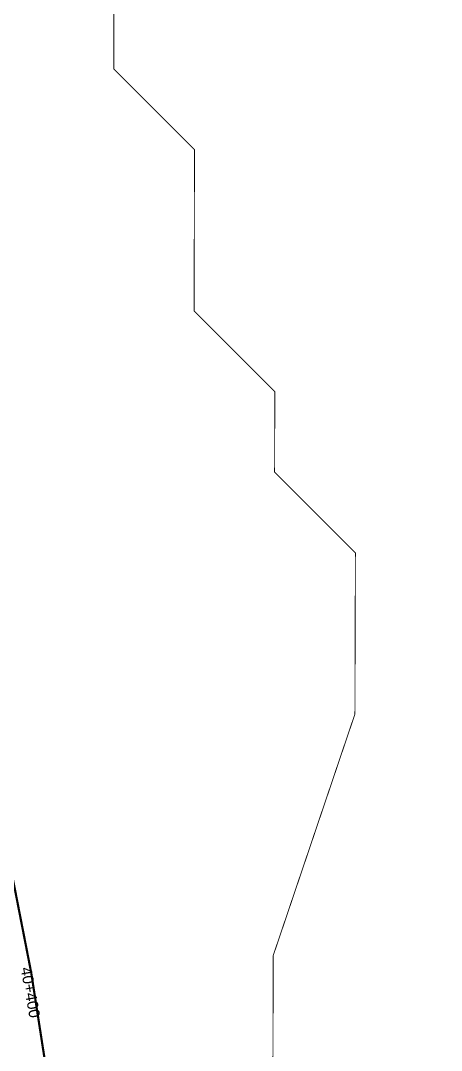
# Model space of a CAD drawing. Header units: metres. Extents: x 561401 to 594056, y 8460144 to 8508504.
# Drawn here: x 574411.5 to 574508, y 8486489.8 to 8486725.7 of the extents above; entities that cross this region are included whole.
import ezdxf
from ezdxf.enums import TextEntityAlignment as Align

# ---------------------------------------------------------------- set-up
doc = ezdxf.new("R2010")
doc.units = ezdxf.units.M
for name, color, linetype in [('1.1. DERECHO DE VIA', 230, 'Continuous'), ('1.1. PROGRESIVAS', 7, 'Continuous'), ('1.2. BASE GRAFICA SUNARP', 150, 'Continuous')]:
    doc.layers.add(name, color=color, linetype=linetype)
doc.styles.add('Arial', font='arial.ttf', dxfattribs={"height": 1})

msp = doc.modelspace()

# ---------------------------------------------------------------- linework, layer by layer
at = {"layer": '1.1. DERECHO DE VIA', "color": 230, "linetype": 'Continuous', "lineweight": 40, "ltscale": 0.2, "const_width": 0.5}
msp.add_lwpolyline([(574362.2, 8486741.73), (574368.01, 8486722.59), (574373.76, 8486703.44), (574378.89, 8486684.11), (574383.26, 8486664.59), (574387.11, 8486644.97), (574390.95, 8486625.34), (574394.79, 8486605.71), (574398.63, 8486586.08), (574402.47, 8486566.46), (574406.31, 8486546.83), (574410.14, 8486527.2), (574413.98, 8486507.57), (574417.05, 8486487.81)], dxfattribs=at)
at = {"layer": '1.2. BASE GRAFICA SUNARP', "color": 64, "linetype": 'Continuous', "lineweight": -3, "const_width": 0.2}
msp.add_lwpolyline([(574507.87, 8486972.63), (574489.25, 8486954.23), (574470.64, 8486935.84), (574452.02, 8486917.45), (574433.4, 8486899.05), (574433.3, 8486862.16), (574414.68, 8486843.77), (574414.63, 8486825.32), (574414.52, 8486788.43), (574414.47, 8486769.98), (574414.42, 8486751.53), (574432.93, 8486733.03), (574432.88, 8486714.59), (574451.39, 8486696.09), (574451.29, 8486659.19), (574469.8, 8486640.7), (574469.74, 8486622.25), (574488.26, 8486603.75), (574488.2, 8486585.3), (574488.15, 8486566.86), (574469.43, 8486511.57), (574469.32, 8486474.68)], dxfattribs=at)

# ---------------------------------------------------------------- texts
at = {"layer": '1.1. PROGRESIVAS', "color": 0, "style": 'Arial'}
msp.add_text('40+400', height=2.5, rotation=280.1278, dxfattribs=at).set_placement((574413.8, 8486503.12), align=Align.MIDDLE_CENTER)

doc.saveas('drawing.dxf')
